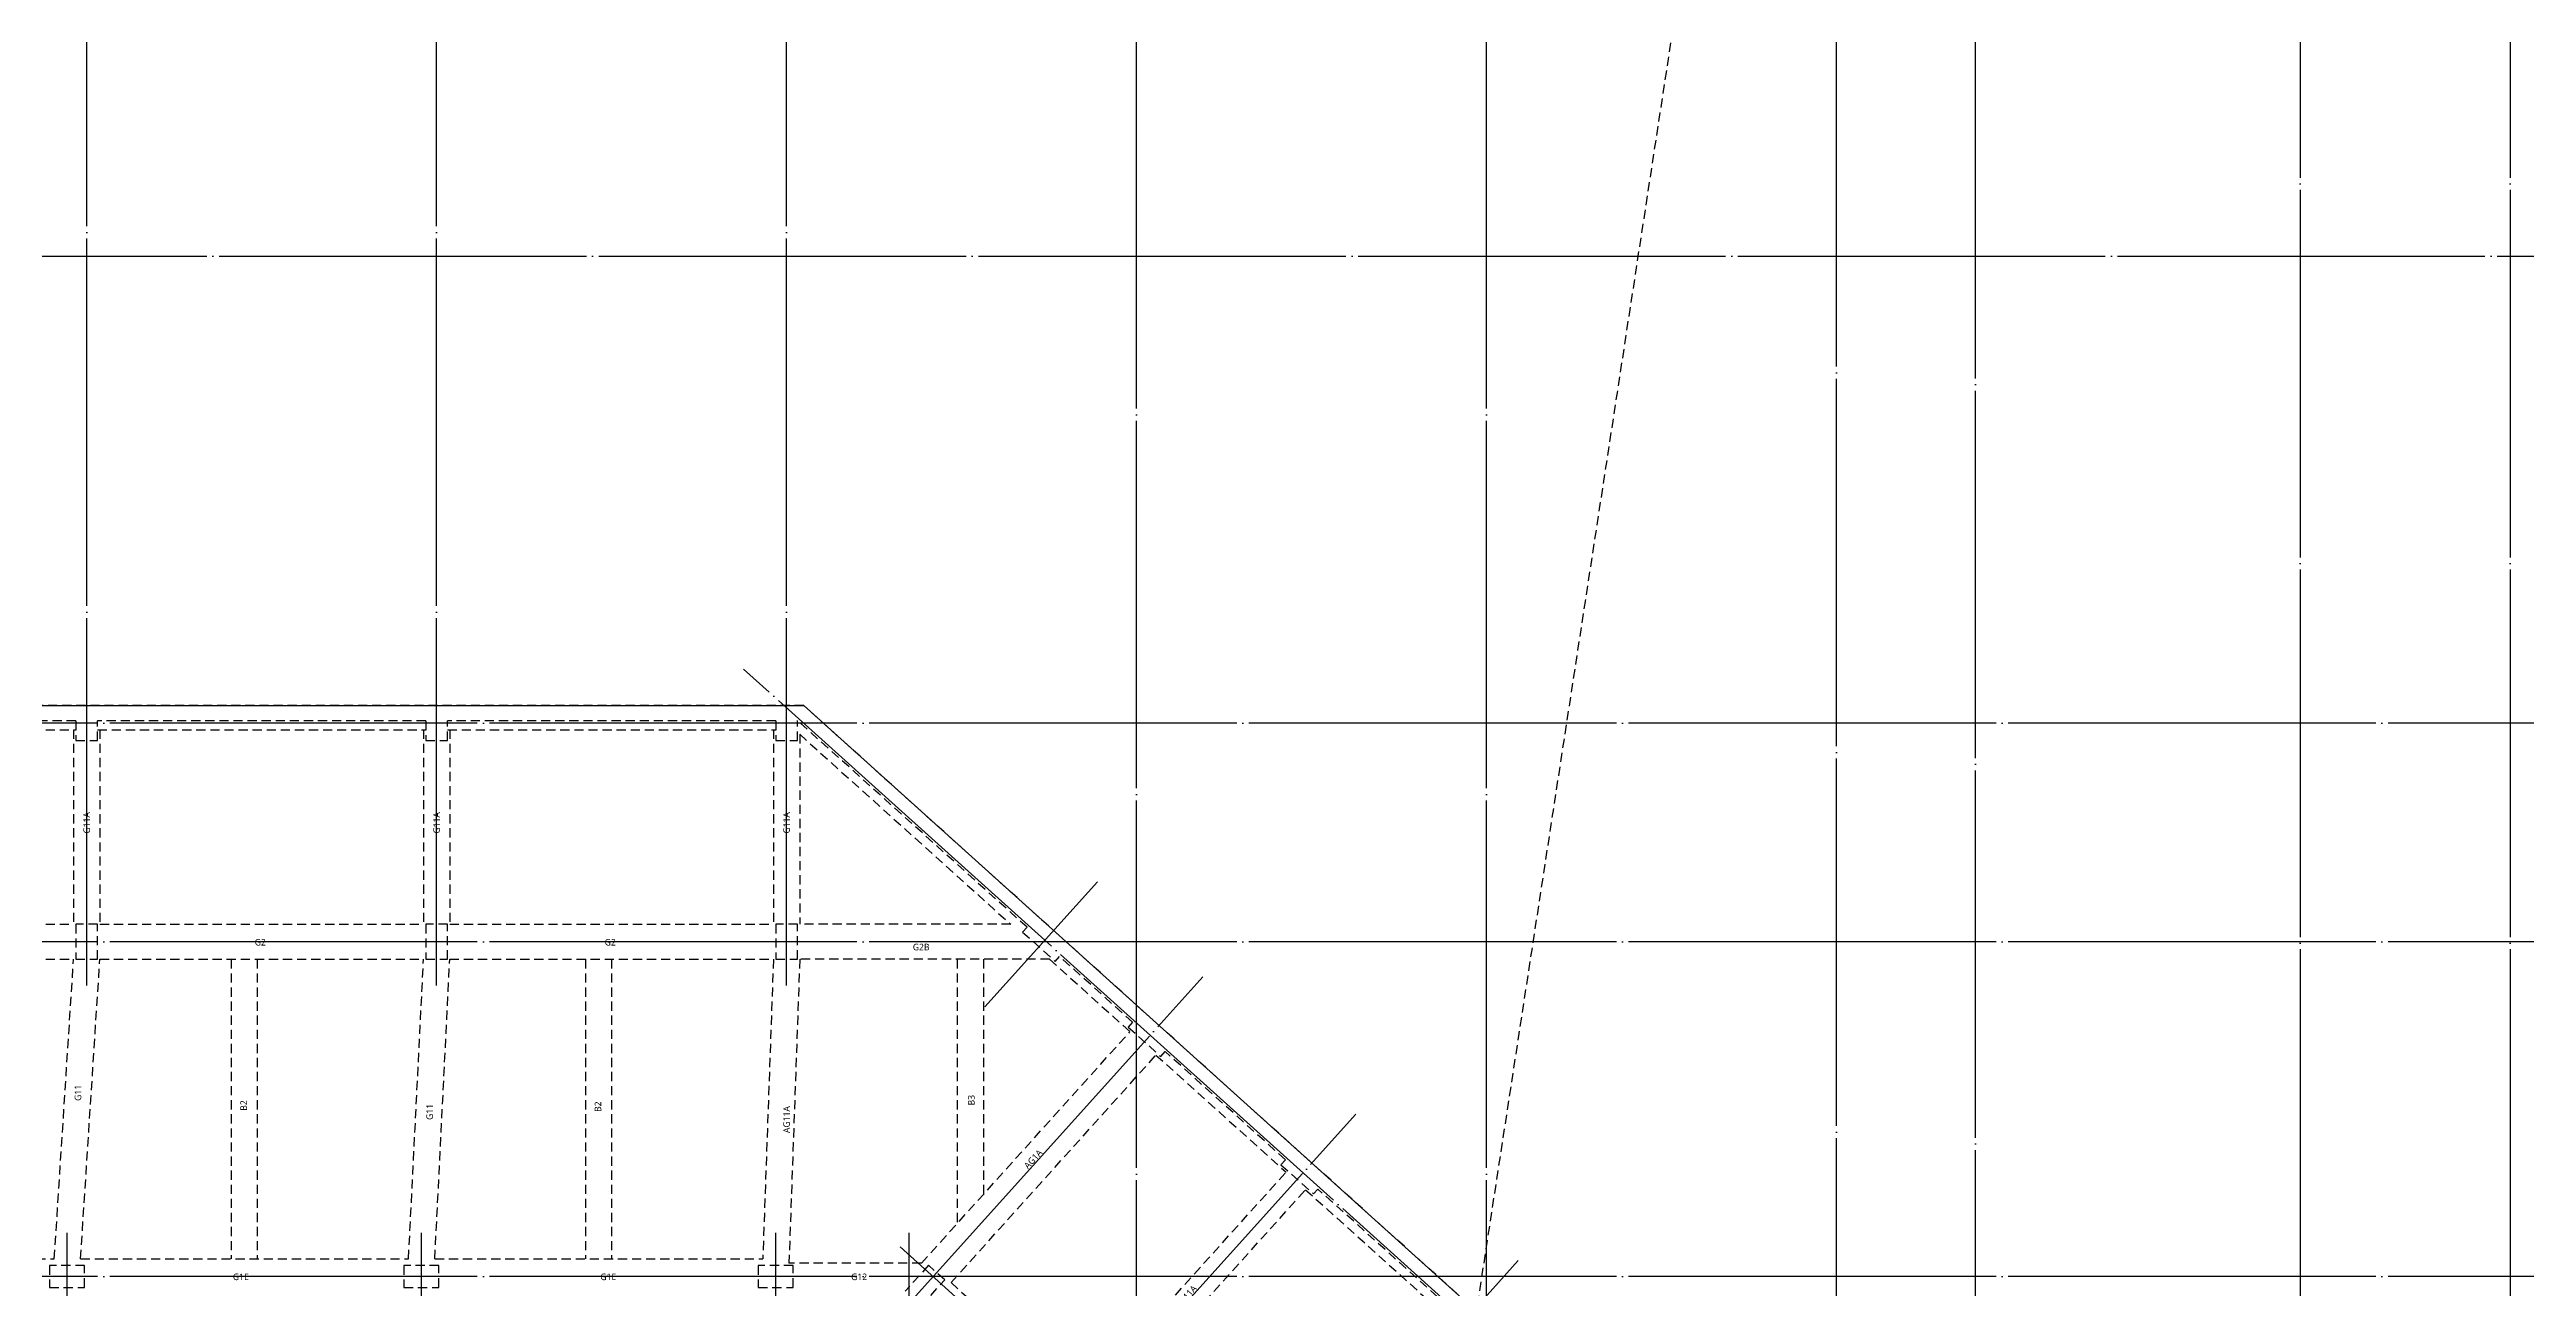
# Model space of a CAD drawing. Header units: millimetres. Extents: x 327808 to 2562540, y -728300 to 402793.
# Drawn here: x 2352950 to 2409575, y -553425 to -525100 of the extents above; entities that cross this region are included whole.
import ezdxf
from ezdxf.enums import TextEntityAlignment as Align
from ezdxf.xclip import XClip

# ---------------------------------------------------------------- set-up
doc = ezdxf.new("R2010")
doc.units = ezdxf.units.MM
doc.header["$LTSCALE"] = 140
doc.header["$XCLIPFRAME"] = 0
doc.linetypes.add('XS-지하주차장$0$CEN', pattern=[62, 60, -1, 0, -1])
doc.linetypes.add('XS-지하주차장$0$HID', pattern=[2.3, 1.5, -0.8])
for name, color, linetype, plot in [('XS-지하주차장$0$0106', 3, 'XS-지하주차장$0$HID', False), ('XS-지하주차장$0$B-TEXT', 7, 'Continuous', False), ('XS-지하주차장$0$G-TEXT', 3, 'Continuous', False)]:
    doc.layers.add(name, color=color, linetype=linetype, plot=plot)
for name, color, linetype in [('XS-지하주차장$0$B', 9, 'XS-지하주차장$0$HID'), ('XS-지하주차장$0$CEN-P', 14, 'XS-지하주차장$0$CEN'), ('XS-지하주차장$0$EL7', 7, 'Continuous'), ('XS-지하주차장$0$G', 4, 'XS-지하주차장$0$HID'), ('XS-지하주차장$0$W1-H', 11, 'XS-지하주차장$0$HID'), ('XS-지하주차장$0$WG', 6, 'XS-지하주차장$0$HID')]:
    doc.layers.add(name, color=color, linetype=linetype)
doc.styles.add('XS-지하주차장$0$맑은 고딕', font='malgun.ttf')

# ---------------------------------------------------------------- blocks, each defined once
blk = doc.blocks.new('XS-지하주차장$0$B1-W')
at = {"layer": 'XS-지하주차장$0$W1-H'}
for p, q in [((109144, 119010), (85000, 119010)), ((134358, 96307), (109144, 119010)), ((92500, 118660), (85000, 118660)), ((92500, 118660), (92500, 118210)), ((100500, 118660), (93000, 118660)), ((93000, 118210), (93000, 118660)), ((100500, 118660), (100500, 118210)), ((108500, 118660), (101000, 118660)), ((101000, 118210), (101000, 118660)), ((108500, 118660), (108500, 118210)), ((114246, 113945), (109000, 118668)), ((109000, 118210), (109000, 118668)), ((92500, 118210), (93000, 118210)), ((100500, 118210), (101000, 118210)), ((108500, 118210), (109000, 118210)), ((93000, 114010), (92500, 114010)), ((92500, 114010), (92500, 113210)), ((93000, 113210), (93000, 114010)), ((101000, 114010), (100500, 114010)), ((100500, 114010), (100500, 113210)), ((101000, 113210), (101000, 114010)), ((109000, 114010), (108500, 114010)), ((108500, 114010), (108500, 113210)), ((109000, 113210), (109000, 114010)), ((114246, 113945), (114146, 113833)), ((114146, 113833), (114889, 113164)), ((114889, 113164), (114990, 113275)), ((116659, 111772), (114990, 113275)), ((92500, 113210), (93000, 113210)), ((100500, 113210), (101000, 113210)), ((108500, 113210), (109000, 113210)), ((116659, 111772), (116559, 111660)), ((116559, 111660), (117302, 110991)), ((117302, 110991), (117403, 111103)), ((120152, 108627), (117403, 111103)), ((120152, 108627), (120052, 108515)), ((120052, 108515), (120795, 107846)), ((120795, 107846), (120895, 107958)), ((123868, 105281), (120895, 107958)), ((91900, 106210), (91900, 105710)), ((92700, 106210), (91900, 106210)), ((92700, 105710), (92700, 106210)), ((100000, 106210), (100000, 105710)), ((100800, 106210), (100000, 106210)), ((100800, 105710), (100800, 106210)), ((108100, 106210), (108100, 105710)), ((108900, 106210), (108100, 106210)), ((108900, 105710), (108900, 106210)), ((111994, 106217), (111459, 105622)), ((112366, 105882), (111994, 106217)), ((91900, 105710), (92700, 105710)), ((100000, 105710), (100800, 105710)), ((108100, 105710), (108900, 105710)), ((111830, 105288), (112366, 105882))]:
    blk.add_line(p, q, dxfattribs=at)
blk = doc.blocks.new('XS-지하주차장')
at = {"layer": 'XS-지하주차장$0$0106'}
blk.add_line((1082413, 160496), (1106738, 319303), dxfattribs=at)
at = {"layer": 'XS-지하주차장$0$B'}
for p, q in [((1056060, 182400), (1056060, 175550)), ((1056660, 182400), (1056660, 175550)), ((1064160, 182400), (1064160, 175550)), ((1064760, 182400), (1064760, 175550)), ((1072660, 182400), (1072660, 176359)), ((1073260, 182400), (1073260, 177026))]:
    blk.add_line(p, q, dxfattribs=at)
at = {"layer": 'XS-지하주차장$0$CEN-P'}
for p, q in [((1052760, 181800), (1052760, 243390)), ((1060760, 181800), (1060760, 243390)), ((1068760, 181800), (1068760, 243390)), ((1076760, 125550), (1076760, 243390)), ((1084760, 125550), (1084760, 243390)), ((1092760, 48390), (1092760, 243390)), ((1095940, 117560), (1095940, 243390)), ((1103365, 243390), (1103365, 118730)), ((1108165, 243390), (1108165, 117925)), ((1021065, 198475), (1148490, 198475)), ((1094167, 165274), (1067776, 189037)), ((1148490, 187800), (1043760, 187800)), ((1073290, 181314), (1075866, 184175)), ((1148490, 182800), (924510, 182800)), ((1071437, 174403), (1078279, 182002)), ((1074930, 171259), (1081772, 178857)), ((1089199, 159757), (1071353, 175825)), ((1148490, 175150), (924510, 175150)), ((1078646, 167913), (1085487, 175512))]:
    blk.add_line(p, q, dxfattribs=at)
at = {"layer": 'XS-지하주차장$0$CEN-P', "color": 181}
for p, q in [((1052310, 125550), (1052310, 176150)), ((1060410, 133650), (1060410, 176150)), ((1068510, 168590), (1068510, 176150)), ((1071560, 168590), (1071560, 176150))]:
    blk.add_line(p, q, dxfattribs=at)
at = {"layer": 'XS-지하주차장$0$EL7'}
blk.add_line((1069154, 188200), (1094368, 165497), dxfattribs=at)
blk.add_lwpolyline([(1013205, 203525), (1030640, 203525), (1030640, 198875), (1045010, 198875), (1045010, 188200), (1069154, 188200)], dxfattribs=at)
at = {"layer": 'XS-지하주차장$0$G'}
for p, q in [((1052460, 187650), (1052460, 183200)), ((1053060, 187650), (1053060, 183200)), ((1060460, 187650), (1060460, 183200)), ((1061060, 187650), (1061060, 183200)), ((1068460, 187650), (1068460, 183200)), ((1069060, 187544), (1069060, 183200)), ((1045060, 183200), (1052460, 183200)), ((1053060, 183200), (1060460, 183200)), ((1061060, 183200), (1068460, 183200)), ((1073885, 183200), (1069060, 183200)), ((1045061, 182400), (1052459, 182400)), ((1052019, 175550), (1052459, 182400)), ((1052620, 175550), (1053061, 182400)), ((1053061, 182400), (1060460, 182400)), ((1060117, 175550), (1060460, 182400)), ((1060718, 175550), (1061060, 182400)), ((1061060, 182400), (1068460, 182400)), ((1068460, 182400), (1068215, 175550)), ((1069060, 182400), (1068812, 175450)), ((1074773, 182400), (1069060, 182400)), ((1071841, 175450), (1076610, 180746)), ((1072521, 175009), (1077204, 180211)), ((1075493, 172332), (1080177, 177534)), ((1075939, 171931), (1080623, 177133)), ((1044523, 175550), (1052019, 175550)), ((1052620, 175550), (1060117, 175550)), ((1060718, 175550), (1068215, 175550)), ((1071841, 175450), (1068812, 175450)), ((1072521, 175009), (1075493, 172332))]:
    blk.add_line(p, q, dxfattribs=at)
at = {"layer": 'XS-지하주차장$0$WG'}
for p, q in [((1045060, 187650), (1052510, 187650)), ((1053010, 187650), (1060510, 187650)), ((1061010, 187650), (1068510, 187650)), ((1069060, 187544), (1073885, 183200)), ((1074773, 182400), (1076610, 180746)), ((1077204, 180211), (1080177, 177534)), ((1080623, 177133), (1088649, 169906))]:
    blk.add_line(p, q, dxfattribs=at)
at = {"layer": 'XS-지하주차장$0$W1-H'}
blk.add_blockref('XS-지하주차장$0$B1-W', (960010, 69190), dxfattribs=at)
at = {"layer": 'XS-지하주차장$0$B-TEXT', "color": 0, "style": 'XS-지하주차장$0$맑은 고딕'}
for s, rotation, p in [('G11A', 90, (1052759, 185520)), ('G11A', 90, (1060759, 185520)), ('G11A', 90, (1068759, 185520)), ('G11', 90, (1052559, 179346)), ('B2', 90, (1056347, 179058)), ('G11', 90, (1060599, 178911)), ('B2', 90, (1064447, 179032)), ('AG11A', 90, (1068759, 178736)), ('B3', 90, (1072983, 179180)), ('AG1A', 47.2789, (1074396, 177833)), ('AG11A', 47.2789, (1077889, 174688))]:
    blk.add_text(s, height=150, rotation=rotation, dxfattribs=at).set_placement(p, align=Align.MIDDLE_CENTER)
at = {"layer": 'XS-지하주차장$0$G-TEXT', "color": 3, "style": 'XS-지하주차장$0$맑은 고딕'}
for s, p in [('G2', (1056728, 182791)), ('G2', (1064728, 182791)), ('G2B', (1071836, 182681)), ('G1E', (1056283, 175141)), ('G1E', (1064683, 175141)), ('G12', (1070418, 175141))]:
    blk.add_text(s, height=150, dxfattribs=at).set_placement(p, align=Align.MIDDLE_CENTER)

msp = doc.modelspace()

# ---------------------------------------------------------------- block references
ref = msp.add_blockref('XS-지하주차장', (1301040, -728300))
XClip(ref).set_block_clipping_path([(0, -0.0000000001), (1261500, 297000)])

doc.saveas('drawing.dxf')
